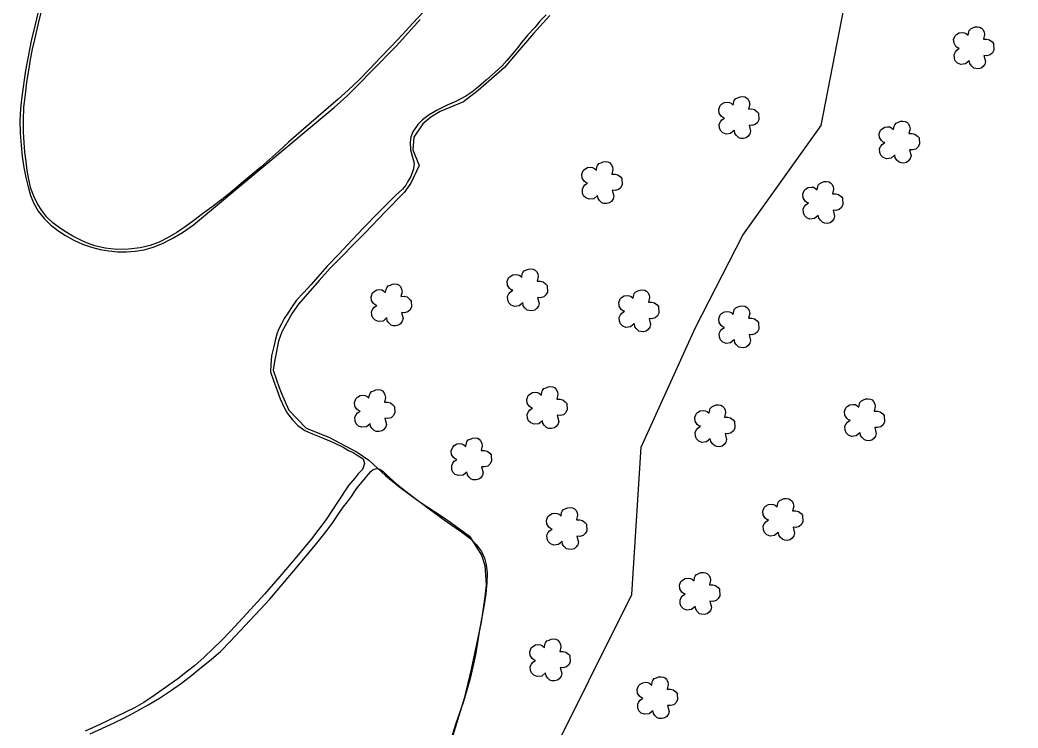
# Model space of a CAD drawing. Header units: inches. Extents: x 720421 to 723571, y 7810121 to 7814576.
# Drawn here: x 722566 to 723116, y 7812105 to 7812496 of the extents above; entities that cross this region are included whole.
import ezdxf

# ---------------------------------------------------------------- set-up
doc = ezdxf.new("R2010")
doc.units = ezdxf.units.IN
doc.header["$MEASUREMENT"] = 0
doc.linetypes.add('CONTINUO', pattern=[0])
for name, color, linetype in [('0114000610', 1, 'Continuous'), ('0114000610033', 5, 'Continuous'), ('0114000610034', 5, 'Continuous'), ('0114000610035', 5, 'Continuous'), ('CORREGO', 5, 'Continuous'), ('MATO', 3, 'Continuous')]:
    doc.layers.add(name, color=color, linetype=linetype)

msp = doc.modelspace()

# ---------------------------------------------------------------- linework, layer by layer
at = {"layer": '0114000610'}
msp.add_lwpolyline([(722858.16, 7812498.21), (722849.13, 7812488.19), (722839, 7812476.39), (722833.19, 7812469.36), (722818.66, 7812456.8), (722810.56, 7812450.49), (722797.63, 7812445.13), (722792.44, 7812442.03), (722788.05, 7812438.38), (722783.06, 7812430.97), (722782.66, 7812424.08), (722786.04, 7812415.45), (722781.54, 7812405.62), (722777.73, 7812400.52), (722767.58, 7812390.02), (722756.29, 7812378.27), (722737.1, 7812358.86), (722730.91, 7812351.92), (722719.63, 7812338.86), (722715.97, 7812333.98), (722710.33, 7812323.6), (722708.53, 7812318.47), (722706.33, 7812307.28), (722705.64, 7812302.53), (722708.92, 7812292.93), (722710.72, 7812288.33), (722714.24, 7812280.55), (722723.78, 7812270.63), (722736.26, 7812265.51), (722751.86, 7812257.36), (722758.36, 7812252.99), (722767.52, 7812244.51), (722774.62, 7812238.59), (722782.55, 7812232.6), (722786.58, 7812229.65), (722798.12, 7812222.17), (722803.51, 7812218.51), (722813.88, 7812211.08), (722820.36, 7812200.51), (722822.28, 7812194.78), (722822.95, 7812184.17), (722822.2, 7812177.49), (722820.19, 7812163.52), (722814.71, 7812137.58), (722810.96, 7812121.5), (722804.54, 7812100.54)], dxfattribs=at)
at = {"layer": '0114000610033'}
msp.add_lwpolyline([(722788.39, 7812500.2), (722782.66, 7812493.91), (722776.9, 7812487.55), (722770.79, 7812481.19), (722764.64, 7812474.77), (722758.67, 7812468.51), (722752.85, 7812462.5), (722747.01, 7812457), (722741.37, 7812451.99), (722736.04, 7812447.33), (722730.67, 7812442.57), (722725.21, 7812437.95), (722714.11, 7812428.2), (722708.73, 7812423.37), (722703.68, 7812418.81), (722698.78, 7812414.44), (722693.47, 7812410.04), (722687.96, 7812405.5), (722682.61, 7812400.94), (722677.27, 7812396.65), (722671.91, 7812392.59), (722666.67, 7812388.72), (722661.77, 7812385), (722657.04, 7812381.59), (722652.43, 7812378.42), (722647.65, 7812375.61), (722642.78, 7812373.17), (722637.77, 7812371.36), (722632.27, 7812369.98), (722625.77, 7812369.27), (722619.24, 7812369.12), (722612.89, 7812369.78), (722607.2, 7812371.06), (722602.64, 7812372.73), (722598.87, 7812374.6), (722595.16, 7812376.52), (722591.5, 7812378.7), (722587.86, 7812380.95), (722584.13, 7812383.7), (722580.86, 7812386.92), (722578.11, 7812390.57), (722575.7, 7812394.33), (722573.58, 7812398.45), (722572.01, 7812402.78), (722570.89, 7812407.64), (722569.96, 7812412.55), (722569.4, 7812417.56), (722568.74, 7812422.69), (722568.38, 7812428.14), (722567.99, 7812433.85), (722567.86, 7812440.38), (722568.19, 7812447.5), (722569.01, 7812454.52), (722569.86, 7812461.31), (722570.85, 7812467.78), (722571.88, 7812473.91), (722572.96, 7812479.56), (722574.15, 7812484.92), (722576.65, 7812495.45), (722579.13, 7812505.51)], dxfattribs=at)
at = {"layer": '0114000610034'}
for points in [[(722576.59, 7812502.58), (722574.3, 7812493.14), (722572.12, 7812484.07), (722570.53, 7812475.55), (722569.07, 7812467.75), (722567.06, 7812453.54), (722566.24, 7812446.8), (722565.98, 7812439.99), (722566.06, 7812433.25), (722566.58, 7812426.64), (722567.27, 7812420.27), (722568.15, 7812414.29), (722569.2, 7812408.76), (722570.54, 7812403.64), (722571.76, 7812398.9), (722573.54, 7812394.49), (722576.08, 7812390.22), (722579.25, 7812386.23), (722582.74, 7812382.66), (722586.79, 7812379.57), (722591.14, 7812376.74), (722595.73, 7812374.2), (722600.46, 7812372.03), (722605.35, 7812370.38), (722610.18, 7812369.13), (722614.97, 7812368.3), (722619.84, 7812367.8), (722624.66, 7812367.85), (722629.52, 7812368.22), (722634.49, 7812368.96), (722639.46, 7812370.43), (722644.54, 7812372.43), (722649.91, 7812375.08), (722655.58, 7812378.54), (722661.58, 7812382.59), (722739.18, 7812447.3), (722746.19, 7812453.71), (722753.06, 7812460.45), (722759.83, 7812467.46), (722773.52, 7812481.48), (722786.63, 7812495.95)], [(722856.13, 7812498.56), (722852.68, 7812494.94), (722849.76, 7812491.56), (722846.08, 7812487.52), (722842.73, 7812483.38), (722840.31, 7812480.24), (722837.52, 7812476.96), (722834.4, 7812473.39), (722831.65, 7812470.24), (722828.02, 7812466.87), (722823.12, 7812462.56), (722818.81, 7812458.85), (722815.08, 7812455.88), (722811.73, 7812453.56), (722806.75, 7812450.81), (722801.58, 7812448.65), (722795.94, 7812445.94), (722791.67, 7812443.35), (722787.99, 7812440.57), (722785.28, 7812438.02), (722782.64, 7812433.98), (722781.48, 7812431.28), (722781.18, 7812428.21), (722781.38, 7812423.97), (722782.11, 7812421.29), (722783.3, 7812416.64), (722782.9, 7812413.5), (722781.54, 7812409.32), (722779.62, 7812406.35), (722778.65, 7812404.53), (722776.8, 7812402.26), (722773.2, 7812398.98), (722769.86, 7812395.8), (722763.39, 7812389.33), (722755.55, 7812381.28), (722749.14, 7812374.38), (722741.72, 7812366.55), (722735.36, 7812359.91), (722730.23, 7812353.99), (722726.47, 7812349.86), (722722.28, 7812345.24), (722718.52, 7812341.06), (722716.03, 7812337.55), (722713.7, 7812334.01), (722711.69, 7812330.99), (722710.15, 7812328.14), (722708.46, 7812324.9), (722707.56, 7812322.39), (722706.66, 7812318.86), (722705.97, 7812315.58), (722704.73, 7812310.38), (722704.25, 7812305.68), (722704.15, 7812301.59), (722705.83, 7812296.86), (722707.8, 7812291.41), (722709.43, 7812286.81), (722711.94, 7812281.12), (722713.53, 7812278.6), (722716.22, 7812275.22), (722719.15, 7812272.09), (722723.05, 7812269.22), (722727.23, 7812267.44), (722730.87, 7812265.96), (722735.4, 7812264.03), (722739.64, 7812262.26), (722744.18, 7812260.05), (722747.17, 7812258.28), (722749.64, 7812257.12), (722751.9, 7812255.74), (722755.29, 7812253.58), (722755.97, 7812251.12), (722754.82, 7812247.74), (722752.43, 7812245.36), (722750.59, 7812242.92), (722747.21, 7812238.99), (722741.36, 7812230.35), (722734.74, 7812220.16), (722726.73, 7812209.59), (722718.65, 7812199.8), (722709.22, 7812188.8), (722700.86, 7812179.07), (722691.14, 7812168.4), (722682.26, 7812158.76), (722677, 7812153.21), (722672.53, 7812149.12), (722667.55, 7812144.24), (722662.14, 7812139.55), (722658.34, 7812136.5), (722653.08, 7812132.33), (722644.99, 7812126.57), (722640.01, 7812123.11), (722634.27, 7812119.23), (722629.06, 7812116.33), (722624.17, 7812113.96), (722619.13, 7812111.49), (722609.98, 7812107.13), (722601.91, 7812103.37)]]:
    msp.add_lwpolyline(points, dxfattribs=at)
at = {"layer": '0114000610035'}
msp.add_lwpolyline([(722604.63, 7812101.91), (722617.85, 7812108.07), (722624.37, 7812111.15), (722630.49, 7812114.44), (722636.68, 7812117.91), (722642.87, 7812121.7), (722649, 7812125.66), (722655.02, 7812129.87), (722660.72, 7812134.28), (722666.11, 7812138.78), (722671.39, 7812143.02), (722676.68, 7812147.62), (722681.85, 7812152.82), (722687.24, 7812158.65), (722692.92, 7812164.75), (722698.55, 7812170.69), (722703.76, 7812176.33), (722711.86, 7812185.79), (722719.8, 7812195.13), (722729.67, 7812207.05), (722734.15, 7812212.69), (722738.05, 7812218.06), (722741.37, 7812222.93), (722744.21, 7812226.89), (722746.49, 7812229.93), (722748.73, 7812232.93), (722750.95, 7812236.44), (722752.81, 7812238.8), (722754.67, 7812240.99), (722755.76, 7812242.19), (722758.14, 7812245.17), (722759.38, 7812246.65), (722760.73, 7812247.73), (722761.96, 7812248.16), (722763.18, 7812248.26), (722764.37, 7812248), (722766.29, 7812246.57), (722767.29, 7812245.54), (722770.05, 7812243.04), (722773.74, 7812239.61), (722782.15, 7812233.11), (722791.65, 7812226.1), (722800.57, 7812219.37), (722809.49, 7812213.32), (722814.08, 7812209.95), (722817.76, 7812206.27), (722820.41, 7812202.58), (722822.07, 7812198.94), (722823.05, 7812195.11), (722823.49, 7812190.5), (722823.34, 7812185.18), (722822.87, 7812179.39), (722821.96, 7812173.1), (722820.62, 7812166.37), (722819.4, 7812159.4), (722818.26, 7812152.33), (722817.05, 7812145.51), (722815.71, 7812138.88), (722814.14, 7812132.44), (722812.39, 7812126.14), (722810.45, 7812119.85), (722806.14, 7812107.08), (722802.29, 7812094.62)], dxfattribs=at)
at = {"layer": 'CORREGO'}
msp.add_lwpolyline([(722807.68, 7811345.58), (722807.43, 7811408.74), (722799.57, 7811505.3), (722782.31, 7811555.54), (722780.46, 7811622.06), (722787.3, 7811703.34), (722817.34, 7811775.79), (722836.65, 7811816.9), (722847.25, 7811916.38), (722845.92, 7812006.15), (722856.03, 7812084.03), (722903.29, 7812178.85), (722908.46, 7812260.16), (722938.36, 7812325.97), (722964.58, 7812376.9), (723007.74, 7812437.43), (723022.86, 7812515.2), (723056.02, 7812577.61), (723088.55, 7812611.79), (723116.26, 7812654.38)], dxfattribs=at)
at = {"layer": 'MATO', "linetype": 'CONTINUO'}
for points in [[(723089.32, 7812473.11, 0), (723087.32, 7812471.43, 0), (723084.77, 7812471.14, 0), (723082.96, 7812471.84, 0), (723081.68, 7812473.11, 0), (723081.15, 7812474.55, 0), (723081, 7812476.69, 0), (723081.7, 7812478.04, 0), (723082.43, 7812479.04, 0), (723083.89, 7812480.03, 0), (723082.96, 7812480.33, 0), (723082.04, 7812481.08, 0), (723080.96, 7812482.78, 0), (723080.77, 7812484.81, 0), (723081.55, 7812486.92, 0), (723082.36, 7812487.68, 0), (723083.86, 7812488.59, 0), (723085.42, 7812488.8, 0), (723086.68, 7812488.62, 0), (723087.67, 7812488.16, 0), (723088.75, 7812487.19, 0), (723089.08, 7812489.05, 0), (723089.36, 7812489.79, 0), (723090.17, 7812490.81, 0), (723091.38, 7812491.26, 0), (723092.55, 7812491.78, 0), (723093.88, 7812491.9, 0), (723095.13, 7812491.72, 0), (723096.15, 7812491.18, 0), (723096.91, 7812490.37, 0), (723097.57, 7812489.06, 0), (723097.83, 7812487.6, 0), (723097.23, 7812485.01, 0), (723099.05, 7812485.04, 0), (723100.55, 7812484.68, 0), (723101.97, 7812483.55, 0), (723102.75, 7812482.66, 0), (723102.96, 7812479.09, 0), (723102.09, 7812477.49, 0), (723100.93, 7812476.42, 0), (723099.09, 7812475.93, 0), (723097.49, 7812476.08, 0), (723098.35, 7812472.74, 0), (723097.95, 7812471.32, 0), (723096.99, 7812469.96, 0), (723095.93, 7812469.12, 0), (723094.42, 7812468.75, 0), (723092.93, 7812468.84, 0), (723091.8, 7812469.16, 0), (723090.52, 7812470.42, 0), (723089.65, 7812471.56, 0), (723089.38, 7812473.28, 0)], [(722959.79, 7812434.64, 0), (722957.79, 7812432.96, 0), (722955.25, 7812432.67, 0), (722953.43, 7812433.37, 0), (722952.15, 7812434.63, 0), (722951.62, 7812436.08, 0), (722951.48, 7812438.22, 0), (722952.17, 7812439.57, 0), (722952.9, 7812440.56, 0), (722954.36, 7812441.56, 0), (722953.43, 7812441.85, 0), (722952.51, 7812442.61, 0), (722951.43, 7812444.31, 0), (722951.24, 7812446.34, 0), (722952.02, 7812448.45, 0), (722952.84, 7812449.21, 0), (722954.33, 7812450.12, 0), (722955.9, 7812450.33, 0), (722957.15, 7812450.15, 0), (722958.14, 7812449.69, 0), (722959.23, 7812448.72, 0), (722959.55, 7812450.57, 0), (722959.83, 7812451.31, 0), (722960.64, 7812452.34, 0), (722961.85, 7812452.78, 0), (722963.03, 7812453.31, 0), (722964.35, 7812453.43, 0), (722965.61, 7812453.25, 0), (722966.62, 7812452.71, 0), (722967.38, 7812451.89, 0), (722968.04, 7812450.59, 0), (722968.3, 7812449.13, 0), (722967.7, 7812446.54, 0), (722969.52, 7812446.57, 0), (722971.02, 7812446.21, 0), (722972.44, 7812445.08, 0), (722973.22, 7812444.19, 0), (722973.44, 7812440.61, 0), (722972.56, 7812439.02, 0), (722971.4, 7812437.95, 0), (722969.57, 7812437.46, 0), (722967.96, 7812437.6, 0), (722968.82, 7812434.27, 0), (722968.43, 7812432.85, 0), (722967.46, 7812431.49, 0), (722966.4, 7812430.65, 0), (722964.89, 7812430.28, 0), (722963.4, 7812430.37, 0), (722962.28, 7812430.69, 0), (722960.99, 7812431.95, 0), (722960.12, 7812433.09, 0), (722959.85, 7812434.81, 0)], [(723048.22, 7812421.12, 0), (723046.22, 7812419.45, 0), (723043.68, 7812419.15, 0), (723041.87, 7812419.86, 0), (723040.58, 7812421.12, 0), (723040.05, 7812422.56, 0), (723039.91, 7812424.7, 0), (723040.6, 7812426.05, 0), (723041.33, 7812427.05, 0), (723042.8, 7812428.04, 0), (723041.86, 7812428.34, 0), (723040.95, 7812429.1, 0), (723039.87, 7812430.8, 0), (723039.67, 7812432.82, 0), (723040.45, 7812434.93, 0), (723041.27, 7812435.69, 0), (723042.76, 7812436.6, 0), (723044.33, 7812436.81, 0), (723045.58, 7812436.63, 0), (723046.57, 7812436.18, 0), (723047.66, 7812435.21, 0), (723047.98, 7812437.06, 0), (723048.26, 7812437.8, 0), (723049.07, 7812438.82, 0), (723050.28, 7812439.27, 0), (723051.46, 7812439.79, 0), (723052.79, 7812439.91, 0), (723054.04, 7812439.73, 0), (723055.06, 7812439.2, 0), (723055.81, 7812438.38, 0), (723056.48, 7812437.07, 0), (723056.74, 7812435.61, 0), (723056.13, 7812433.02, 0), (723057.95, 7812433.05, 0), (723059.45, 7812432.69, 0), (723060.87, 7812431.57, 0), (723061.66, 7812430.67, 0), (723061.87, 7812427.1, 0), (723060.99, 7812425.5, 0), (723059.83, 7812424.44, 0), (723058, 7812423.95, 0), (723056.39, 7812424.09, 0), (723057.25, 7812420.75, 0), (723056.86, 7812419.33, 0), (723055.9, 7812417.98, 0), (723054.83, 7812417.13, 0), (723053.33, 7812416.76, 0), (723051.83, 7812416.85, 0), (723050.71, 7812417.17, 0), (723049.42, 7812418.43, 0), (723048.55, 7812419.57, 0), (723048.28, 7812421.3, 0)], [(722884.36, 7812398.77, 0), (722882.36, 7812397.09, 0), (722879.82, 7812396.8, 0), (722878.01, 7812397.5, 0), (722876.72, 7812398.76, 0), (722876.19, 7812400.21, 0), (722876.05, 7812402.35, 0), (722876.74, 7812403.7, 0), (722877.47, 7812404.69, 0), (722878.93, 7812405.69, 0), (722878, 7812405.98, 0), (722877.09, 7812406.74, 0), (722876, 7812408.44, 0), (722875.81, 7812410.47, 0), (722876.59, 7812412.58, 0), (722877.41, 7812413.34, 0), (722878.9, 7812414.25, 0), (722880.47, 7812414.46, 0), (722881.72, 7812414.28, 0), (722882.71, 7812413.82, 0), (722883.8, 7812412.85, 0), (722884.12, 7812414.7, 0), (722884.4, 7812415.44, 0), (722885.21, 7812416.47, 0), (722886.42, 7812416.91, 0), (722887.6, 7812417.44, 0), (722888.92, 7812417.56, 0), (722890.18, 7812417.38, 0), (722891.2, 7812416.84, 0), (722891.95, 7812416.02, 0), (722892.62, 7812414.72, 0), (722892.88, 7812413.26, 0), (722892.27, 7812410.67, 0), (722894.09, 7812410.7, 0), (722895.59, 7812410.33, 0), (722897.01, 7812409.21, 0), (722897.79, 7812408.31, 0), (722898.01, 7812404.74, 0), (722897.13, 7812403.15, 0), (722895.97, 7812402.08, 0), (722894.14, 7812401.59, 0), (722892.53, 7812401.73, 0), (722893.39, 7812398.4, 0), (722893, 7812396.98, 0), (722892.03, 7812395.62, 0), (722890.97, 7812394.78, 0), (722889.47, 7812394.41, 0), (722887.97, 7812394.5, 0), (722886.85, 7812394.81, 0), (722885.56, 7812396.08, 0), (722884.69, 7812397.21, 0), (722884.42, 7812398.94, 0)], [(723006.08, 7812387.85, 0), (723004.08, 7812386.17, 0), (723001.54, 7812385.88, 0), (722999.73, 7812386.58, 0), (722998.45, 7812387.85, 0), (722997.92, 7812389.29, 0), (722997.77, 7812391.43, 0), (722998.47, 7812392.78, 0), (722999.2, 7812393.78, 0), (723000.66, 7812394.77, 0), (722999.73, 7812395.06, 0), (722998.81, 7812395.82, 0), (722997.73, 7812397.52, 0), (722997.54, 7812399.55, 0), (722998.31, 7812401.66, 0), (722999.13, 7812402.42, 0), (723000.63, 7812403.33, 0), (723002.19, 7812403.54, 0), (723003.45, 7812403.36, 0), (723004.44, 7812402.9, 0), (723005.52, 7812401.93, 0), (723005.85, 7812403.79, 0), (723006.13, 7812404.53, 0), (723006.94, 7812405.55, 0), (723008.15, 7812406, 0), (723009.32, 7812406.52, 0), (723010.65, 7812406.64, 0), (723011.9, 7812406.46, 0), (723012.92, 7812405.92, 0), (723013.68, 7812405.11, 0), (723014.34, 7812403.8, 0), (723014.6, 7812402.34, 0), (723014, 7812399.75, 0), (723015.81, 7812399.78, 0), (723017.32, 7812399.42, 0), (723018.73, 7812398.29, 0), (723019.52, 7812397.4, 0), (723019.73, 7812393.83, 0), (723018.86, 7812392.23, 0), (723017.69, 7812391.16, 0), (723015.86, 7812390.67, 0), (723014.26, 7812390.82, 0), (723015.12, 7812387.48, 0), (723014.72, 7812386.06, 0), (723013.76, 7812384.7, 0), (723012.7, 7812383.86, 0), (723011.19, 7812383.49, 0), (723009.7, 7812383.58, 0), (723008.57, 7812383.9, 0), (723007.29, 7812385.16, 0), (723006.41, 7812386.3, 0), (723006.15, 7812388.02, 0)], [(722843.17, 7812339.65, 0), (722841.17, 7812337.97, 0), (722838.63, 7812337.68, 0), (722836.82, 7812338.38, 0), (722835.54, 7812339.65, 0), (722835, 7812341.09, 0), (722834.86, 7812343.23, 0), (722835.55, 7812344.58, 0), (722836.28, 7812345.58, 0), (722837.75, 7812346.57, 0), (722836.82, 7812346.87, 0), (722835.9, 7812347.62, 0), (722834.82, 7812349.33, 0), (722834.62, 7812351.35, 0), (722835.4, 7812353.46, 0), (722836.22, 7812354.22, 0), (722837.71, 7812355.13, 0), (722839.28, 7812355.34, 0), (722840.54, 7812355.16, 0), (722841.53, 7812354.7, 0), (722842.61, 7812353.73, 0), (722842.94, 7812355.59, 0), (722843.21, 7812356.33, 0), (722844.03, 7812357.35, 0), (722845.23, 7812357.8, 0), (722846.41, 7812358.32, 0), (722847.74, 7812358.44, 0), (722848.99, 7812358.26, 0), (722850.01, 7812357.72, 0), (722850.77, 7812356.91, 0), (722851.43, 7812355.6, 0), (722851.69, 7812354.14, 0), (722851.09, 7812351.55, 0), (722852.9, 7812351.58, 0), (722854.41, 7812351.22, 0), (722855.82, 7812350.09, 0), (722856.61, 7812349.2, 0), (722856.82, 7812345.63, 0), (722855.95, 7812344.03, 0), (722854.78, 7812342.96, 0), (722852.95, 7812342.47, 0), (722851.35, 7812342.62, 0), (722852.2, 7812339.28, 0), (722851.81, 7812337.86, 0), (722850.85, 7812336.5, 0), (722849.79, 7812335.66, 0), (722848.28, 7812335.29, 0), (722846.78, 7812335.38, 0), (722845.66, 7812335.7, 0), (722844.38, 7812336.96, 0), (722843.5, 7812338.1, 0), (722843.24, 7812339.82, 0)], [(722768.15, 7812331.32, 0), (722766.15, 7812329.64, 0), (722763.61, 7812329.35, 0), (722761.8, 7812330.05, 0), (722760.51, 7812331.32, 0), (722759.98, 7812332.76, 0), (722759.84, 7812334.9, 0), (722760.53, 7812336.25, 0), (722761.26, 7812337.24, 0), (722762.72, 7812338.24, 0), (722761.79, 7812338.53, 0), (722760.87, 7812339.29, 0), (722759.79, 7812340.99, 0), (722759.6, 7812343.02, 0), (722760.38, 7812345.13, 0), (722761.2, 7812345.89, 0), (722762.69, 7812346.8, 0), (722764.26, 7812347.01, 0), (722765.51, 7812346.83, 0), (722766.5, 7812346.37, 0), (722767.59, 7812345.4, 0), (722767.91, 7812347.26, 0), (722768.19, 7812348, 0), (722769, 7812349.02, 0), (722770.21, 7812349.47, 0), (722771.39, 7812349.99, 0), (722772.71, 7812350.11, 0), (722773.97, 7812349.93, 0), (722774.99, 7812349.39, 0), (722775.74, 7812348.58, 0), (722776.4, 7812347.27, 0), (722776.66, 7812345.81, 0), (722776.06, 7812343.22, 0), (722777.88, 7812343.25, 0), (722779.38, 7812342.89, 0), (722780.8, 7812341.76, 0), (722781.58, 7812340.87, 0), (722781.8, 7812337.3, 0), (722780.92, 7812335.7, 0), (722779.76, 7812334.63, 0), (722777.93, 7812334.14, 0), (722776.32, 7812334.29, 0), (722777.18, 7812330.95, 0), (722776.79, 7812329.53, 0), (722775.82, 7812328.17, 0), (722774.76, 7812327.33, 0), (722773.25, 7812326.96, 0), (722771.76, 7812327.05, 0), (722770.64, 7812327.37, 0), (722769.35, 7812328.63, 0), (722768.48, 7812329.77, 0), (722768.21, 7812331.49, 0)], [(722904.65, 7812328.07, 0), (722902.65, 7812326.39, 0), (722900.11, 7812326.09, 0), (722898.29, 7812326.8, 0), (722897.01, 7812328.06, 0), (722896.48, 7812329.51, 0), (722896.33, 7812331.64, 0), (722897.03, 7812332.99, 0), (722897.76, 7812333.99, 0), (722899.22, 7812334.98, 0), (722898.29, 7812335.28, 0), (722897.37, 7812336.04, 0), (722896.29, 7812337.74, 0), (722896.1, 7812339.77, 0), (722896.88, 7812341.88, 0), (722897.7, 7812342.63, 0), (722899.19, 7812343.54, 0), (722900.76, 7812343.75, 0), (722902.01, 7812343.57, 0), (722903, 7812343.12, 0), (722904.09, 7812342.15, 0), (722904.41, 7812344, 0), (722904.69, 7812344.74, 0), (722905.5, 7812345.77, 0), (722906.71, 7812346.21, 0), (722907.89, 7812346.73, 0), (722909.21, 7812346.85, 0), (722910.46, 7812346.68, 0), (722911.48, 7812346.14, 0), (722912.24, 7812345.32, 0), (722912.9, 7812344.01, 0), (722913.16, 7812342.56, 0), (722912.56, 7812339.96, 0), (722914.38, 7812339.99, 0), (722915.88, 7812339.63, 0), (722917.3, 7812338.51, 0), (722918.08, 7812337.61, 0), (722918.3, 7812334.04, 0), (722917.42, 7812332.44, 0), (722916.26, 7812331.38, 0), (722914.43, 7812330.89, 0), (722912.82, 7812331.03, 0), (722913.68, 7812327.7, 0), (722913.29, 7812326.27, 0), (722912.32, 7812324.92, 0), (722911.26, 7812324.07, 0), (722909.75, 7812323.7, 0), (722908.26, 7812323.79, 0), (722907.14, 7812324.11, 0), (722905.85, 7812325.37, 0), (722904.98, 7812326.51, 0), (722904.71, 7812328.24, 0)], [(722959.79, 7812319.23, 0), (722957.79, 7812317.55, 0), (722955.25, 7812317.26, 0), (722953.43, 7812317.96, 0), (722952.15, 7812319.22, 0), (722951.62, 7812320.67, 0), (722951.48, 7812322.81, 0), (722952.17, 7812324.15, 0), (722952.9, 7812325.15, 0), (722954.36, 7812326.14, 0), (722953.43, 7812326.44, 0), (722952.51, 7812327.2, 0), (722951.43, 7812328.9, 0), (722951.24, 7812330.93, 0), (722952.02, 7812333.04, 0), (722952.84, 7812333.79, 0), (722954.33, 7812334.71, 0), (722955.9, 7812334.92, 0), (722957.15, 7812334.74, 0), (722958.14, 7812334.28, 0), (722959.23, 7812333.31, 0), (722959.55, 7812335.16, 0), (722959.83, 7812335.9, 0), (722960.64, 7812336.93, 0), (722961.85, 7812337.37, 0), (722963.03, 7812337.9, 0), (722964.35, 7812338.02, 0), (722965.61, 7812337.84, 0), (722966.62, 7812337.3, 0), (722967.38, 7812336.48, 0), (722968.04, 7812335.17, 0), (722968.3, 7812333.72, 0), (722967.7, 7812331.13, 0), (722969.52, 7812331.15, 0), (722971.02, 7812330.79, 0), (722972.44, 7812329.67, 0), (722973.22, 7812328.77, 0), (722973.44, 7812325.2, 0), (722972.56, 7812323.6, 0), (722971.4, 7812322.54, 0), (722969.57, 7812322.05, 0), (722967.96, 7812322.19, 0), (722968.82, 7812318.86, 0), (722968.43, 7812317.44, 0), (722967.46, 7812316.08, 0), (722966.4, 7812315.23, 0), (722964.89, 7812314.86, 0), (722963.4, 7812314.95, 0), (722962.28, 7812315.27, 0), (722960.99, 7812316.53, 0), (722960.12, 7812317.67, 0), (722959.85, 7812319.4, 0)], [(722854.01, 7812274.67, 0), (722852.01, 7812272.99, 0), (722849.47, 7812272.7, 0), (722847.66, 7812273.4, 0), (722846.37, 7812274.66, 0), (722845.84, 7812276.11, 0), (722845.7, 7812278.25, 0), (722846.39, 7812279.6, 0), (722847.12, 7812280.59, 0), (722848.58, 7812281.59, 0), (722847.65, 7812281.88, 0), (722846.74, 7812282.64, 0), (722845.66, 7812284.34, 0), (722845.46, 7812286.37, 0), (722846.24, 7812288.48, 0), (722847.06, 7812289.24, 0), (722848.55, 7812290.15, 0), (722850.12, 7812290.36, 0), (722851.37, 7812290.18, 0), (722852.36, 7812289.72, 0), (722853.45, 7812288.75, 0), (722853.77, 7812290.6, 0), (722854.05, 7812291.34, 0), (722854.86, 7812292.37, 0), (722856.07, 7812292.81, 0), (722857.25, 7812293.34, 0), (722858.57, 7812293.46, 0), (722859.83, 7812293.28, 0), (722860.85, 7812292.74, 0), (722861.6, 7812291.92, 0), (722862.27, 7812290.62, 0), (722862.53, 7812289.16, 0), (722861.92, 7812286.57, 0), (722863.74, 7812286.6, 0), (722865.24, 7812286.24, 0), (722866.66, 7812285.11, 0), (722867.45, 7812284.22, 0), (722867.66, 7812280.64, 0), (722866.78, 7812279.05, 0), (722865.62, 7812277.98, 0), (722863.79, 7812277.49, 0), (722862.18, 7812277.63, 0), (722863.04, 7812274.3, 0), (722862.65, 7812272.88, 0), (722861.68, 7812271.52, 0), (722860.62, 7812270.68, 0), (722859.12, 7812270.31, 0), (722857.62, 7812270.4, 0), (722856.5, 7812270.72, 0), (722855.21, 7812271.98, 0), (722854.34, 7812273.12, 0), (722854.07, 7812274.84, 0)], [(722758.98, 7812273, 0), (722756.98, 7812271.33, 0), (722754.44, 7812271.03, 0), (722752.63, 7812271.74, 0), (722751.34, 7812273, 0), (722750.81, 7812274.45, 0), (722750.67, 7812276.58, 0), (722751.36, 7812277.93, 0), (722752.09, 7812278.93, 0), (722753.55, 7812279.92, 0), (722752.62, 7812280.22, 0), (722751.7, 7812280.98, 0), (722750.62, 7812282.68, 0), (722750.43, 7812284.7, 0), (722751.21, 7812286.81, 0), (722752.03, 7812287.57, 0), (722753.52, 7812288.48, 0), (722755.09, 7812288.69, 0), (722756.34, 7812288.51, 0), (722757.33, 7812288.06, 0), (722758.42, 7812287.09, 0), (722758.74, 7812288.94, 0), (722759.02, 7812289.68, 0), (722759.83, 7812290.71, 0), (722761.04, 7812291.15, 0), (722762.22, 7812291.67, 0), (722763.54, 7812291.79, 0), (722764.8, 7812291.61, 0), (722765.82, 7812291.08, 0), (722766.57, 7812290.26, 0), (722767.24, 7812288.95, 0), (722767.49, 7812287.49, 0), (722766.89, 7812284.9, 0), (722768.71, 7812284.93, 0), (722770.21, 7812284.57, 0), (722771.63, 7812283.45, 0), (722772.41, 7812282.55, 0), (722772.63, 7812278.98, 0), (722771.75, 7812277.38, 0), (722770.59, 7812276.32, 0), (722768.76, 7812275.83, 0), (722767.15, 7812275.97, 0), (722768.01, 7812272.63, 0), (722767.62, 7812271.21, 0), (722766.65, 7812269.86, 0), (722765.59, 7812269.01, 0), (722764.08, 7812268.64, 0), (722762.59, 7812268.73, 0), (722761.47, 7812269.05, 0), (722760.18, 7812270.31, 0), (722759.31, 7812271.45, 0), (722759.04, 7812273.18, 0)], [(723029.07, 7812268.01, 0), (723027.07, 7812266.33, 0), (723024.53, 7812266.03, 0), (723022.71, 7812266.74, 0), (723021.43, 7812268, 0), (723020.9, 7812269.45, 0), (723020.76, 7812271.58, 0), (723021.45, 7812272.93, 0), (723022.18, 7812273.93, 0), (723023.64, 7812274.92, 0), (723022.71, 7812275.22, 0), (723021.79, 7812275.98, 0), (723020.71, 7812277.68, 0), (723020.52, 7812279.71, 0), (723021.3, 7812281.82, 0), (723022.12, 7812282.57, 0), (723023.61, 7812283.48, 0), (723025.18, 7812283.69, 0), (723026.43, 7812283.51, 0), (723027.42, 7812283.06, 0), (723028.51, 7812282.09, 0), (723028.83, 7812283.94, 0), (723029.11, 7812284.68, 0), (723029.92, 7812285.71, 0), (723031.13, 7812286.15, 0), (723032.31, 7812286.67, 0), (723033.63, 7812286.79, 0), (723034.89, 7812286.62, 0), (723035.91, 7812286.08, 0), (723036.66, 7812285.26, 0), (723037.32, 7812283.95, 0), (723037.58, 7812282.5, 0), (723036.98, 7812279.9, 0), (723038.8, 7812279.93, 0), (723040.3, 7812279.57, 0), (723041.72, 7812278.45, 0), (723042.5, 7812277.55, 0), (723042.72, 7812273.98, 0), (723041.84, 7812272.38, 0), (723040.68, 7812271.32, 0), (723038.85, 7812270.83, 0), (723037.24, 7812270.97, 0), (723038.1, 7812267.64, 0), (723037.71, 7812266.21, 0), (723036.74, 7812264.86, 0), (723035.68, 7812264.01, 0), (723034.17, 7812263.64, 0), (723032.68, 7812263.73, 0), (723031.56, 7812264.05, 0), (723030.27, 7812265.31, 0), (723029.4, 7812266.45, 0), (723029.13, 7812268.18, 0)], [(722946.54, 7812264.67, 0), (722944.54, 7812262.99, 0), (722942, 7812262.7, 0), (722940.19, 7812263.41, 0), (722938.9, 7812264.67, 0), (722938.37, 7812266.11, 0), (722938.23, 7812268.25, 0), (722938.92, 7812269.6, 0), (722939.65, 7812270.6, 0), (722941.12, 7812271.59, 0), (722940.18, 7812271.89, 0), (722939.27, 7812272.64, 0), (722938.19, 7812274.35, 0), (722937.99, 7812276.37, 0), (722938.77, 7812278.48, 0), (722939.59, 7812279.24, 0), (722941.08, 7812280.15, 0), (722942.65, 7812280.36, 0), (722943.9, 7812280.18, 0), (722944.89, 7812279.72, 0), (722945.98, 7812278.75, 0), (722946.31, 7812280.61, 0), (722946.58, 7812281.35, 0), (722947.39, 7812282.37, 0), (722948.6, 7812282.82, 0), (722949.78, 7812283.34, 0), (722951.11, 7812283.46, 0), (722952.36, 7812283.28, 0), (722953.38, 7812282.74, 0), (722954.13, 7812281.93, 0), (722954.8, 7812280.62, 0), (722955.06, 7812279.16, 0), (722954.45, 7812276.57, 0), (722956.27, 7812276.6, 0), (722957.77, 7812276.24, 0), (722959.19, 7812275.12, 0), (722959.98, 7812274.22, 0), (722960.19, 7812270.65, 0), (722959.31, 7812269.05, 0), (722958.15, 7812267.98, 0), (722956.32, 7812267.5, 0), (722954.71, 7812267.64, 0), (722955.57, 7812264.3, 0), (722955.18, 7812262.88, 0), (722954.22, 7812261.52, 0), (722953.15, 7812260.68, 0), (722951.65, 7812260.31, 0), (722950.15, 7812260.4, 0), (722949.03, 7812260.72, 0), (722947.74, 7812261.98, 0), (722946.87, 7812263.12, 0), (722946.6, 7812264.85, 0)], [(722812.33, 7812246.35, 0), (722810.33, 7812244.67, 0), (722807.79, 7812244.37, 0), (722805.98, 7812245.08, 0), (722804.69, 7812246.34, 0), (722804.16, 7812247.79, 0), (722804.02, 7812249.92, 0), (722804.71, 7812251.27, 0), (722805.44, 7812252.27, 0), (722806.9, 7812253.26, 0), (722805.97, 7812253.56, 0), (722805.06, 7812254.32, 0), (722803.98, 7812256.02, 0), (722803.78, 7812258.04, 0), (722804.56, 7812260.15, 0), (722805.38, 7812260.91, 0), (722806.87, 7812261.82, 0), (722808.44, 7812262.03, 0), (722809.69, 7812261.85, 0), (722810.68, 7812261.4, 0), (722811.77, 7812260.43, 0), (722812.09, 7812262.28, 0), (722812.37, 7812263.02, 0), (722813.18, 7812264.05, 0), (722814.39, 7812264.49, 0), (722815.57, 7812265.01, 0), (722816.89, 7812265.13, 0), (722818.15, 7812264.95, 0), (722819.17, 7812264.42, 0), (722819.92, 7812263.6, 0), (722820.59, 7812262.29, 0), (722820.85, 7812260.84, 0), (722820.24, 7812258.24, 0), (722822.06, 7812258.27, 0), (722823.56, 7812257.91, 0), (722824.98, 7812256.79, 0), (722825.77, 7812255.89, 0), (722825.98, 7812252.32, 0), (722825.1, 7812250.72, 0), (722823.94, 7812249.66, 0), (722822.11, 7812249.17, 0), (722820.5, 7812249.31, 0), (722821.36, 7812245.97, 0), (722820.97, 7812244.55, 0), (722820, 7812243.2, 0), (722818.94, 7812242.35, 0), (722817.44, 7812241.98, 0), (722815.94, 7812242.07, 0), (722814.82, 7812242.39, 0), (722813.53, 7812243.65, 0), (722812.66, 7812244.79, 0), (722812.39, 7812246.52, 0)], [(722984.05, 7812213.02, 0), (722982.05, 7812211.34, 0), (722979.51, 7812211.05, 0), (722977.7, 7812211.75, 0), (722976.42, 7812213.01, 0), (722975.88, 7812214.46, 0), (722975.74, 7812216.6, 0), (722976.43, 7812217.95, 0), (722977.16, 7812218.94, 0), (722978.63, 7812219.94, 0), (722977.7, 7812220.23, 0), (722976.78, 7812220.99, 0), (722975.7, 7812222.69, 0), (722975.5, 7812224.72, 0), (722976.28, 7812226.83, 0), (722977.1, 7812227.59, 0), (722978.59, 7812228.5, 0), (722980.16, 7812228.71, 0), (722981.42, 7812228.53, 0), (722982.41, 7812228.07, 0), (722983.49, 7812227.1, 0), (722983.82, 7812228.95, 0), (722984.09, 7812229.69, 0), (722984.91, 7812230.72, 0), (722986.11, 7812231.16, 0), (722987.29, 7812231.69, 0), (722988.62, 7812231.81, 0), (722989.87, 7812231.63, 0), (722990.89, 7812231.09, 0), (722991.65, 7812230.27, 0), (722992.31, 7812228.97, 0), (722992.57, 7812227.51, 0), (722991.97, 7812224.92, 0), (722993.78, 7812224.95, 0), (722995.29, 7812224.59, 0), (722996.7, 7812223.46, 0), (722997.49, 7812222.57, 0), (722997.7, 7812219, 0), (722996.83, 7812217.4, 0), (722995.66, 7812216.33, 0), (722993.83, 7812215.84, 0), (722992.23, 7812215.98, 0), (722993.08, 7812212.65, 0), (722992.69, 7812211.23, 0), (722991.73, 7812209.87, 0), (722990.67, 7812209.03, 0), (722989.16, 7812208.66, 0), (722987.66, 7812208.75, 0), (722986.54, 7812209.07, 0), (722985.26, 7812210.33, 0), (722984.38, 7812211.47, 0), (722984.12, 7812213.19, 0)], [(722864.85, 7812208.02, 0), (722862.85, 7812206.34, 0), (722860.31, 7812206.05, 0), (722858.49, 7812206.75, 0), (722857.21, 7812208.02, 0), (722856.68, 7812209.46, 0), (722856.53, 7812211.6, 0), (722857.23, 7812212.95, 0), (722857.96, 7812213.95, 0), (722859.42, 7812214.94, 0), (722858.49, 7812215.24, 0), (722857.57, 7812215.99, 0), (722856.49, 7812217.7, 0), (722856.3, 7812219.72, 0), (722857.08, 7812221.83, 0), (722857.9, 7812222.59, 0), (722859.39, 7812223.5, 0), (722860.96, 7812223.71, 0), (722862.21, 7812223.53, 0), (722863.2, 7812223.07, 0), (722864.29, 7812222.1, 0), (722864.61, 7812223.96, 0), (722864.89, 7812224.7, 0), (722865.7, 7812225.72, 0), (722866.91, 7812226.17, 0), (722868.09, 7812226.69, 0), (722869.41, 7812226.81, 0), (722870.67, 7812226.63, 0), (722871.68, 7812226.09, 0), (722872.44, 7812225.28, 0), (722873.1, 7812223.97, 0), (722873.36, 7812222.51, 0), (722872.76, 7812219.92, 0), (722874.58, 7812219.95, 0), (722876.08, 7812219.59, 0), (722877.5, 7812218.46, 0), (722878.28, 7812217.57, 0), (722878.5, 7812214, 0), (722877.62, 7812212.4, 0), (722876.46, 7812211.33, 0), (722874.63, 7812210.84, 0), (722873.02, 7812210.99, 0), (722873.88, 7812207.65, 0), (722873.49, 7812206.23, 0), (722872.52, 7812204.87, 0), (722871.46, 7812204.03, 0), (722869.95, 7812203.66, 0), (722868.46, 7812203.75, 0), (722867.34, 7812204.07, 0), (722866.05, 7812205.33, 0), (722865.18, 7812206.47, 0), (722864.91, 7812208.19, 0)], [(722938.2, 7812172.2, 0), (722936.2, 7812170.52, 0), (722933.66, 7812170.23, 0), (722931.85, 7812170.93, 0), (722930.57, 7812172.19, 0), (722930.04, 7812173.64, 0), (722929.89, 7812175.78, 0), (722930.59, 7812177.13, 0), (722931.32, 7812178.12, 0), (722932.78, 7812179.12, 0), (722931.85, 7812179.41, 0), (722930.93, 7812180.17, 0), (722929.85, 7812181.87, 0), (722929.65, 7812183.9, 0), (722930.43, 7812186.01, 0), (722931.25, 7812186.77, 0), (722932.75, 7812187.68, 0), (722934.31, 7812187.89, 0), (722935.57, 7812187.71, 0), (722936.56, 7812187.25, 0), (722937.64, 7812186.28, 0), (722937.97, 7812188.13, 0), (722938.25, 7812188.87, 0), (722939.06, 7812189.9, 0), (722940.26, 7812190.34, 0), (722941.44, 7812190.87, 0), (722942.77, 7812190.99, 0), (722944.02, 7812190.81, 0), (722945.04, 7812190.27, 0), (722945.8, 7812189.45, 0), (722946.46, 7812188.15, 0), (722946.72, 7812186.69, 0), (722946.12, 7812184.1, 0), (722947.93, 7812184.12, 0), (722949.44, 7812183.76, 0), (722950.85, 7812182.64, 0), (722951.64, 7812181.74, 0), (722951.85, 7812178.17, 0), (722950.98, 7812176.57, 0), (722949.81, 7812175.51, 0), (722947.98, 7812175.02, 0), (722946.38, 7812175.16, 0), (722947.24, 7812171.83, 0), (722946.84, 7812170.41, 0), (722945.88, 7812169.05, 0), (722944.82, 7812168.21, 0), (722943.31, 7812167.84, 0), (722941.82, 7812167.93, 0), (722940.69, 7812168.24, 0), (722939.41, 7812169.51, 0), (722938.53, 7812170.64, 0), (722938.27, 7812172.37, 0)], [(722855.68, 7812135.54, 0), (722853.68, 7812133.86, 0), (722851.14, 7812133.57, 0), (722849.32, 7812134.27, 0), (722848.04, 7812135.54, 0), (722847.51, 7812136.98, 0), (722847.37, 7812139.12, 0), (722848.06, 7812140.47, 0), (722848.79, 7812141.47, 0), (722850.25, 7812142.46, 0), (722849.32, 7812142.76, 0), (722848.4, 7812143.51, 0), (722847.32, 7812145.22, 0), (722847.13, 7812147.24, 0), (722847.91, 7812149.35, 0), (722848.73, 7812150.11, 0), (722850.22, 7812151.02, 0), (722851.79, 7812151.23, 0), (722853.04, 7812151.05, 0), (722854.03, 7812150.59, 0), (722855.12, 7812149.62, 0), (722855.44, 7812151.48, 0), (722855.72, 7812152.22, 0), (722856.53, 7812153.24, 0), (722857.74, 7812153.69, 0), (722858.92, 7812154.21, 0), (722860.24, 7812154.33, 0), (722861.5, 7812154.15, 0), (722862.51, 7812153.61, 0), (722863.27, 7812152.8, 0), (722863.93, 7812151.49, 0), (722864.19, 7812150.03, 0), (722863.59, 7812147.44, 0), (722865.41, 7812147.47, 0), (722866.91, 7812147.11, 0), (722868.33, 7812145.98, 0), (722869.11, 7812145.09, 0), (722869.33, 7812141.52, 0), (722868.45, 7812139.92, 0), (722867.29, 7812138.85, 0), (722865.46, 7812138.36, 0), (722863.85, 7812138.51, 0), (722864.71, 7812135.17, 0), (722864.32, 7812133.75, 0), (722863.35, 7812132.39, 0), (722862.29, 7812131.55, 0), (722860.78, 7812131.18, 0), (722859.29, 7812131.27, 0), (722858.17, 7812131.59, 0), (722856.88, 7812132.85, 0), (722856.01, 7812133.99, 0), (722855.74, 7812135.71, 0)], [(722914.86, 7812114.72, 0), (722912.86, 7812113.04, 0), (722910.32, 7812112.74, 0), (722908.51, 7812113.45, 0), (722907.23, 7812114.71, 0), (722906.7, 7812116.16, 0), (722906.55, 7812118.29, 0), (722907.24, 7812119.64, 0), (722907.97, 7812120.64, 0), (722909.44, 7812121.63, 0), (722908.51, 7812121.93, 0), (722907.59, 7812122.69, 0), (722906.51, 7812124.39, 0), (722906.31, 7812126.41, 0), (722907.09, 7812128.52, 0), (722907.91, 7812129.28, 0), (722909.41, 7812130.19, 0), (722910.97, 7812130.4, 0), (722912.23, 7812130.22, 0), (722913.22, 7812129.77, 0), (722914.3, 7812128.8, 0), (722914.63, 7812130.65, 0), (722914.9, 7812131.39, 0), (722915.72, 7812132.42, 0), (722916.92, 7812132.86, 0), (722918.1, 7812133.38, 0), (722919.43, 7812133.5, 0), (722920.68, 7812133.32, 0), (722921.7, 7812132.79, 0), (722922.46, 7812131.97, 0), (722923.12, 7812130.66, 0), (722923.38, 7812129.21, 0), (722922.78, 7812126.61, 0), (722924.59, 7812126.64, 0), (722926.1, 7812126.28, 0), (722927.51, 7812125.16, 0), (722928.3, 7812124.26, 0), (722928.51, 7812120.69, 0), (722927.64, 7812119.09, 0), (722926.47, 7812118.03, 0), (722924.64, 7812117.54, 0), (722923.04, 7812117.68, 0), (722923.9, 7812114.34, 0), (722923.5, 7812112.92, 0), (722922.54, 7812111.57, 0), (722921.48, 7812110.72, 0), (722919.97, 7812110.35, 0), (722918.47, 7812110.44, 0), (722917.35, 7812110.76, 0), (722916.07, 7812112.02, 0), (722915.19, 7812113.16, 0), (722914.93, 7812114.89, 0)]]:
    msp.add_polyline3d(points, dxfattribs=at)

doc.saveas('drawing.dxf')
